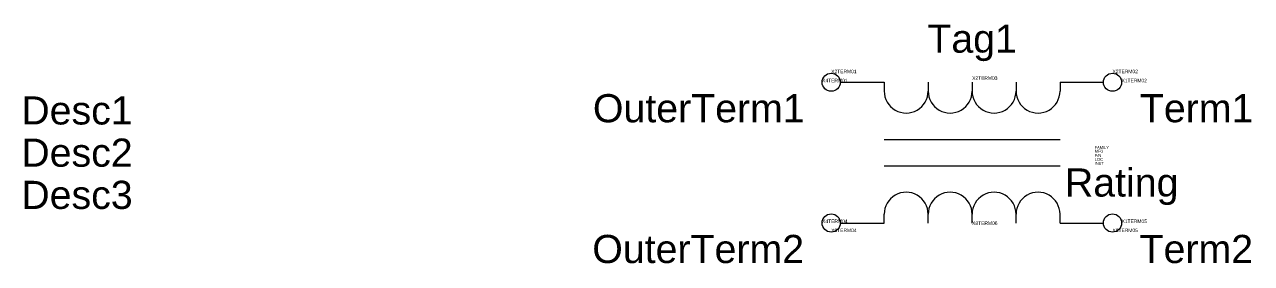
# Model space of a CAD drawing. Header units: inches. Extents: x -3.9 to 0.46, y -0.64 to 0.21.
import ezdxf
from ezdxf.enums import TextEntityAlignment as Align

# ---------------------------------------------------------------- set-up
doc = ezdxf.new("R2010")
doc.units = ezdxf.units.IN
doc.header["$MEASUREMENT"] = 0
doc.styles.add('INERCONNECT TABLES', font='arial.ttf', dxfattribs={"height": 0.1})
doc.styles.add('WD', font='arial.ttf', dxfattribs={"height": 1})

msp = doc.modelspace()

# ---------------------------------------------------------------- linework, layer by layer
for p, q in [((-1, 0), (-0.8438, 0)), ((-0.8438, 0), (-0.8438, -0.0312)), ((-0.6875, 0), (-0.6875, -0.0312)), ((-0.5312, 0), (-0.5312, -0.0312)), ((-0.375, 0), (-0.375, -0.0312)), ((-0.2188, 0), (-0.2188, -0.0312)), ((-0.2188, 0), (-0.0644, 0)), ((-0.8438, -0.2031), (-0.2188, -0.2031)), ((-0.8438, -0.2969), (-0.2188, -0.2969)), ((-0.8438, -0.5), (-0.8438, -0.4688)), ((-0.6875, -0.5), (-0.6875, -0.4688)), ((-0.5312, -0.5), (-0.5312, -0.4688)), ((-0.375, -0.5), (-0.375, -0.4688)), ((-0.2188, -0.5), (-0.2188, -0.4688)), ((-1, -0.5), (-0.8438, -0.5)), ((-0.2188, -0.5), (-0.0644, -0.5))]:
    msp.add_line(p, q)
for centre in [(-1.0322, 0), (-0.0322, 0), (-1.0322, -0.5), (-0.0322, -0.5)]:
    msp.add_circle(centre, 0.0322)
for centre, start, end in [((-0.7656, -0.0312), 180, 0.001), ((-0.6094, -0.0312), 180, 0.001), ((-0.4531, -0.0312), 180, 0.001), ((-0.2969, -0.0312), 180, 0.001), ((-0.7656, -0.4688), 0.001, 180.002), ((-0.6094, -0.4688), 0.001, 180.002), ((-0.4531, -0.4688), 0.001, 180.002), ((-0.2969, -0.4688), 0.001, 180.002)]:
    msp.add_arc(centre, 0.0781, start, end)

# ---------------------------------------------------------------- texts
at = {"style": 'INERCONNECT TABLES', "flags": 8}
msp.add_attdef('Tag1', text='XFMR', height=0.1, dxfattribs=at).set_placement((-0.5312, 0.075), align=Align.BOTTOM_CENTER)
for tag, p, height, style, flags in [('X2TERM01', (-1.0322, 0.0322), 0.0125, 'WD', 9), ('X2TERM02', (-0.0322, 0.0322), 0.0125, 'WD', 9), ('X4TERM01', (-1.0644, 0), 0.0125, 'WD', 9), ('X2TERM03', (-0.5312, 0.0087), 0.0125, 'WD', 9), ('X1TERM02', (0, 0), 0.0125, 'WD', 9), ('FAMILY', (-0.0955, -0.2367), 0.01, 'WD', 9), ('Rating', (-0.2013, -0.4061), 0.1, 'INERCONNECT TABLES', 8), ('X4TERM04', (-1.0644, -0.5), 0.0125, 'WD', 9), ('X8TERM04', (-1.0322, -0.5322), 0.0125, 'WD', 9), ('X8TERM06', (-0.5312, -0.5069), 0.0125, 'WD', 9), ('X8TERM05', (-0.0322, -0.5322), 0.0125, 'WD', 9), ('X1TERM05', (0, -0.5), 0.0125, 'WD', 9)]:
    msp.add_attdef(tag, p, '', height=height, dxfattribs=dict(style=style, flags=flags))
at = {"linetype": 'Continuous', "style": 'INERCONNECT TABLES', "flags": 8}
for tag, text, p in [('OuterTerm1', 'H1', (-1.1264, -0.0422)), ('OuterTerm2', 'X1', (-1.1286, -0.5422))]:
    msp.add_attdef(tag, text=text, height=0.1, dxfattribs=at).set_placement(p, align=Align.TOP_RIGHT)
for tag, text, p in [('Term1', 'H2', (0.0651, -0.0421)), ('Term2', 'X2', (0.064, -0.5422))]:
    msp.add_attdef(tag, text=text, height=0.1, dxfattribs=at).set_placement(p, align=Align.TOP_LEFT)
at = {"style": 'INERCONNECT TABLES', "flags": 8}
msp.add_attdef('Desc1', text='', height=0.1, dxfattribs=at).set_placement((-3.5153, -0.1), align=Align.MIDDLE_RIGHT)
at = {"linetype": 'Continuous', "style": 'INERCONNECT TABLES', "flags": 8}
for tag, p in [('Desc2', (-3.5153, -0.25)), ('Desc3', (-3.5153, -0.4))]:
    msp.add_attdef(tag, text='', height=0.1, dxfattribs=at).set_placement(p, align=Align.MIDDLE_RIGHT)
at = {"linetype": 'Continuous', "style": 'INERCONNECT TABLES', "flags": 9}
msp.add_attdef('MFG', text='', height=0.01, dxfattribs=at).set_placement((-0.0644, -0.25), align=Align.RIGHT)
for tag, p in [('P/N', (-0.0955, -0.2649)), ('LOC', (-0.0955, -0.279)), ('INST', (-0.0955, -0.2933))]:
    msp.add_attdef(tag, p, '', height=0.01, dxfattribs=at)

doc.saveas('drawing.dxf')
